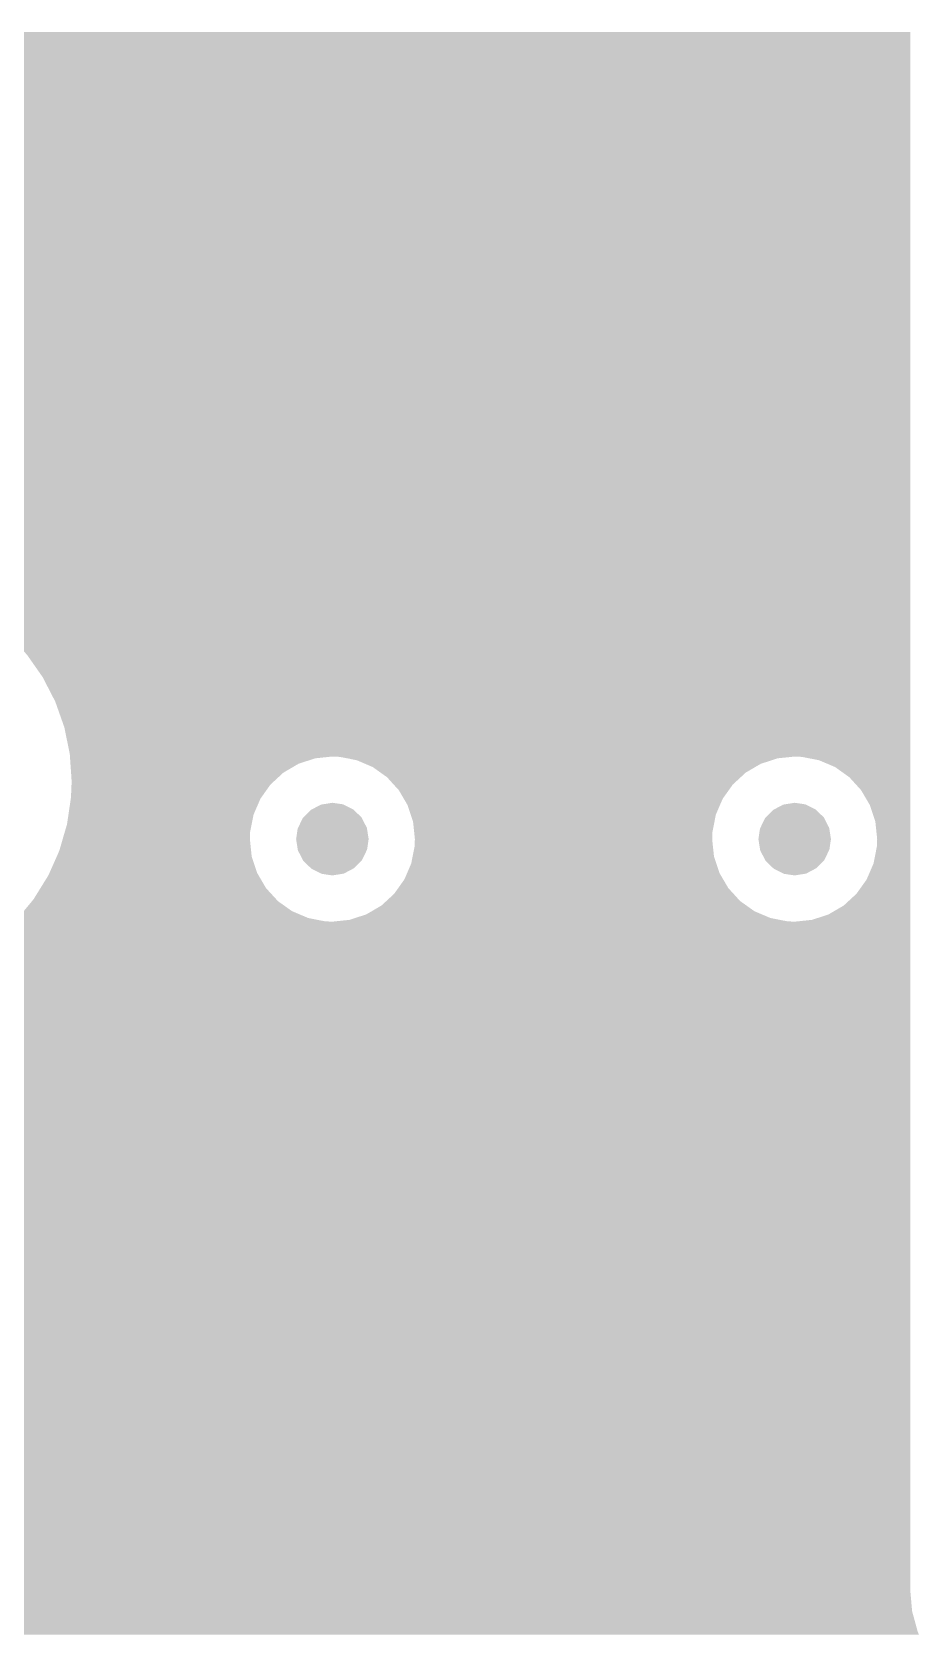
# Model space of a CAD drawing. Extents: x 295 to 953, y 10 to 290.
# Drawn here: x 701.64 to 711.38, y 249.88 to 267.46 of the extents above; entities that cross this region are included whole.
import ezdxf

# ---------------------------------------------------------------- set-up
doc = ezdxf.new("R2010")
doc.units = 0
doc.header["$LTSCALE"] = 5
doc.header["$MEASUREMENT"] = 0
doc.layers.add('FROMC1', color=7, linetype='CONTINUOUS')

msp = doc.modelspace()

# ---------------------------------------------------------------- linework, layer by layer
at = {"layer": 'FROMC1'}
for points in [[(685.38, 267.459), (685.38, 267.46), (711.288, 267.459), (711.287, 267.46)], [(685.38, 267.033), (685.38, 267.459), (711.288, 267.033), (711.288, 267.459)], [(697.496, 267.026), (697.318, 267.033), (711.288, 267.026), (711.288, 267.033)], [(697.792, 266.981), (697.496, 267.026), (711.288, 266.981), (711.288, 267.026)], [(698.08, 266.897), (697.792, 266.981), (711.288, 266.897), (711.288, 266.981)], [(698.354, 266.775), (698.08, 266.897), (711.288, 266.775), (711.288, 266.897)], [(698.609, 266.618), (698.354, 266.775), (711.288, 266.618), (711.288, 266.775)], [(698.84, 266.427), (698.609, 266.618), (711.288, 266.427), (711.288, 266.618)], [(699.043, 266.206), (698.84, 266.427), (711.288, 266.206), (711.288, 266.427)], [(699.215, 265.96), (699.043, 266.206), (711.288, 265.96), (711.288, 266.206)], [(699.352, 265.694), (699.215, 265.96), (711.288, 265.694), (711.288, 265.96)], [(699.452, 265.411), (699.352, 265.694), (711.288, 265.411), (711.288, 265.694)], [(699.512, 265.117), (699.452, 265.411), (711.288, 265.117), (711.288, 265.411)], [(699.532, 264.818), (699.512, 265.117), (711.288, 264.818), (711.288, 265.117)], [(699.525, 264.64), (699.532, 264.818), (711.288, 264.64), (711.288, 264.818)], [(699.481, 264.343), (699.525, 264.64), (711.288, 264.343), (711.288, 264.64)], [(699.397, 264.056), (699.481, 264.343), (711.288, 264.056), (711.288, 264.343)], [(699.275, 263.782), (699.397, 264.056), (711.288, 263.782), (711.288, 264.056)], [(699.117, 263.527), (699.275, 263.782), (711.288, 263.527), (711.288, 263.782)], [(698.926, 263.295), (699.117, 263.527), (711.288, 263.295), (711.288, 263.527)], [(698.706, 263.092), (698.926, 263.295), (711.288, 263.092), (711.288, 263.295)], [(698.46, 262.92), (698.706, 263.092), (711.288, 262.92), (711.288, 263.092)], [(698.193, 262.784), (698.46, 262.92), (711.288, 262.784), (711.288, 262.92)], [(697.91, 262.684), (698.193, 262.784), (711.288, 262.684), (711.288, 262.784)], [(685.38, 261.445), (685.38, 262.603), (711.288, 261.445), (711.288, 262.603)], [(697.318, 262.603), (697.617, 262.623), (711.288, 262.603), (711.288, 262.623)], [(697.617, 262.623), (697.91, 262.684), (711.288, 262.623), (711.288, 262.684)], [(700.036, 261.438), (699.858, 261.445), (711.288, 261.438), (711.288, 261.445)], [(700.332, 261.393), (700.036, 261.438), (711.288, 261.393), (711.288, 261.438)], [(700.62, 261.309), (700.332, 261.393), (711.288, 261.309), (711.288, 261.393)], [(700.894, 261.187), (700.62, 261.309), (711.288, 261.187), (711.288, 261.309)], [(701.149, 261.03), (700.894, 261.187), (711.288, 261.03), (711.288, 261.187)], [(701.38, 260.839), (701.149, 261.03), (711.288, 260.839), (711.288, 261.03)], [(701.583, 260.618), (701.38, 260.839), (711.288, 260.618), (711.288, 260.839)], [(701.755, 260.372), (701.583, 260.618), (711.288, 260.372), (711.288, 260.618)], [(701.892, 260.106), (701.755, 260.372), (711.288, 260.106), (711.288, 260.372)], [(701.992, 259.823), (701.892, 260.106), (711.288, 259.823), (711.288, 260.106)], [(702.052, 259.529), (701.992, 259.823), (711.288, 259.529), (711.288, 259.823)], [(702.054, 259.502), (702.052, 259.529), (711.288, 259.502), (711.288, 259.529)], [(702.055, 259.482), (702.054, 259.502), (704.747, 259.482), (704.938, 259.502)], [(702.059, 259.422), (702.055, 259.482), (704.565, 259.422), (704.747, 259.482)], [(702.066, 259.325), (702.059, 259.422), (704.399, 259.325), (704.565, 259.422)], [(705.017, 259.498), (704.938, 259.502), (709.984, 259.498), (710.018, 259.502)], [(705.103, 259.482), (705.017, 259.498), (709.827, 259.482), (709.984, 259.498)], [(705.206, 259.461), (705.103, 259.482), (709.765, 259.461), (709.827, 259.482)], [(705.298, 259.422), (705.206, 259.461), (709.645, 259.422), (709.765, 259.461)], [(705.382, 259.386), (705.298, 259.422), (709.583, 259.386), (709.645, 259.422)], [(705.467, 259.325), (705.382, 259.386), (709.479, 259.325), (709.583, 259.386)], [(710.097, 259.498), (710.018, 259.502), (711.288, 259.498), (711.288, 259.502)], [(710.286, 259.461), (710.097, 259.498), (711.288, 259.461), (711.288, 259.498)], [(710.462, 259.386), (710.286, 259.461), (711.288, 259.386), (711.288, 259.461)], [(710.618, 259.275), (710.462, 259.386), (711.288, 259.275), (711.288, 259.386)], [(702.065, 259.052), (702.071, 259.195), (704.156, 259.052), (704.258, 259.195)], [(702.072, 259.23), (702.066, 259.325), (704.296, 259.23), (704.399, 259.325)], [(702.071, 259.195), (702.072, 259.23), (704.258, 259.195), (704.296, 259.23)], [(705.538, 259.275), (705.467, 259.325), (709.425, 259.275), (709.479, 259.325)], [(705.61, 259.195), (705.538, 259.275), (709.338, 259.195), (709.425, 259.275)], [(705.667, 259.133), (705.61, 259.195), (709.294, 259.133), (709.338, 259.195)], [(710.747, 259.133), (710.618, 259.275), (711.288, 259.133), (711.288, 259.275)], [(702.037, 258.863), (702.063, 259.039), (704.071, 258.863), (704.147, 259.039)], [(702.063, 259.039), (702.065, 259.052), (704.147, 259.039), (704.156, 259.052)], [(705.722, 259.039), (705.667, 259.133), (709.227, 259.039), (709.294, 259.133)], [(705.764, 258.968), (705.722, 259.039), (709.196, 258.968), (709.227, 259.039)], [(710.844, 258.968), (710.747, 259.133), (711.288, 258.968), (711.288, 259.133)], [(702.021, 258.755), (702.037, 258.863), (704.05, 258.755), (704.071, 258.863)], [(704.62, 258.833), (704.7, 258.915), (705.258, 258.833), (705.173, 258.915)], [(704.7, 258.915), (704.712, 258.921), (705.173, 258.915), (705.167, 258.921)], [(704.712, 258.921), (704.812, 258.974), (705.167, 258.921), (705.059, 258.974)], [(704.812, 258.974), (704.832, 258.977), (705.059, 258.974), (705.053, 258.977)], [(704.832, 258.977), (704.938, 258.994), (705.053, 258.977), (704.938, 258.994)], [(705.799, 258.863), (705.764, 258.968), (709.151, 258.863), (709.196, 258.968)], [(705.824, 258.786), (705.799, 258.863), (709.136, 258.786), (709.151, 258.863)], [(709.7, 258.833), (709.78, 258.915), (710.338, 258.833), (710.253, 258.915)], [(709.78, 258.915), (709.792, 258.921), (710.253, 258.915), (710.247, 258.921)], [(709.792, 258.921), (709.892, 258.974), (710.247, 258.921), (710.139, 258.974)], [(709.892, 258.974), (709.912, 258.977), (710.139, 258.974), (710.133, 258.977)], [(709.912, 258.977), (710.018, 258.994), (710.133, 258.977), (710.018, 258.994)], [(710.904, 258.786), (710.844, 258.968), (711.288, 258.786), (711.288, 258.968)], [(701.974, 258.595), (701.997, 258.675), (704.031, 258.595), (704.034, 258.675)], [(701.997, 258.675), (702.021, 258.755), (704.034, 258.675), (704.05, 258.755)], [(704.539, 258.595), (704.556, 258.71), (705.336, 258.595), (705.318, 258.71)], [(704.556, 258.71), (704.561, 258.72), (705.318, 258.71), (705.316, 258.72)], [(704.561, 258.72), (704.611, 258.824), (705.316, 258.72), (705.262, 258.824)], [(704.611, 258.824), (704.62, 258.833), (705.262, 258.824), (705.258, 258.833)], [(705.836, 258.675), (705.824, 258.786), (709.114, 258.675), (709.136, 258.786)], [(705.844, 258.595), (705.836, 258.675), (709.111, 258.595), (709.114, 258.675)], [(709.619, 258.595), (709.636, 258.71), (710.416, 258.595), (710.398, 258.71)], [(709.636, 258.71), (709.641, 258.72), (710.398, 258.71), (710.396, 258.72)], [(709.641, 258.72), (709.691, 258.824), (710.396, 258.72), (710.342, 258.824)], [(709.691, 258.824), (709.7, 258.833), (710.342, 258.824), (710.338, 258.833)], [(710.924, 258.595), (710.904, 258.786), (711.288, 258.595), (711.288, 258.786)], [(701.937, 258.468), (701.974, 258.595), (704.044, 258.468), (704.031, 258.595)], [(704.557, 258.48), (704.539, 258.595), (705.319, 258.48), (705.336, 258.595)], [(705.819, 258.404), (705.841, 258.515), (709.131, 258.404), (709.119, 258.515)], [(705.841, 258.515), (705.844, 258.595), (709.119, 258.515), (709.111, 258.595)], [(709.637, 258.48), (709.619, 258.595), (710.399, 258.48), (710.416, 258.595)], [(710.884, 258.327), (710.921, 258.515), (711.288, 258.327), (711.288, 258.515)], [(710.921, 258.515), (710.924, 258.595), (711.288, 258.515), (711.288, 258.595)], [(701.828, 258.222), (701.909, 258.404), (704.111, 258.222), (704.051, 258.404)], [(701.909, 258.404), (701.937, 258.468), (704.051, 258.404), (704.044, 258.468)], [(704.559, 258.47), (704.557, 258.48), (705.314, 258.47), (705.319, 258.48)], [(704.613, 258.366), (704.559, 258.47), (705.264, 258.366), (705.314, 258.47)], [(704.617, 258.357), (704.613, 258.366), (705.255, 258.357), (705.264, 258.366)], [(704.702, 258.275), (704.617, 258.357), (705.175, 258.275), (705.255, 258.357)], [(705.759, 258.222), (705.804, 258.327), (709.191, 258.222), (709.156, 258.327)], [(705.804, 258.327), (705.819, 258.404), (709.156, 258.327), (709.131, 258.404)], [(709.639, 258.47), (709.637, 258.48), (710.394, 258.47), (710.399, 258.48)], [(709.693, 258.366), (709.639, 258.47), (710.344, 258.366), (710.394, 258.47)], [(709.697, 258.357), (709.693, 258.366), (710.335, 258.357), (710.344, 258.366)], [(709.782, 258.275), (709.697, 258.357), (710.255, 258.275), (710.335, 258.357)], [(710.808, 258.151), (710.884, 258.327), (711.288, 258.151), (711.288, 258.327)], [(701.73, 258.057), (701.815, 258.194), (704.208, 258.057), (704.128, 258.194)], [(701.815, 258.194), (701.828, 258.222), (704.128, 258.194), (704.111, 258.222)], [(704.708, 258.269), (704.702, 258.275), (705.163, 258.269), (705.175, 258.275)], [(704.816, 258.216), (704.708, 258.269), (705.063, 258.216), (705.163, 258.269)], [(704.823, 258.213), (704.816, 258.216), (705.043, 258.213), (705.063, 258.216)], [(704.938, 258.196), (704.823, 258.213), (704.938, 258.196), (705.043, 258.213)], [(705.661, 258.057), (705.728, 258.151), (709.288, 258.057), (709.233, 258.151)], [(705.728, 258.151), (705.759, 258.222), (709.233, 258.151), (709.191, 258.222)], [(709.788, 258.269), (709.782, 258.275), (710.243, 258.269), (710.255, 258.275)], [(709.896, 258.216), (709.788, 258.269), (710.143, 258.216), (710.243, 258.269)], [(709.903, 258.213), (709.896, 258.216), (710.123, 258.213), (710.143, 258.216)], [(710.018, 258.196), (709.903, 258.213), (710.018, 258.196), (710.123, 258.213)], [(710.697, 257.995), (710.808, 258.151), (711.288, 257.995), (711.288, 258.151)], [(701.657, 257.939), (701.73, 258.057), (704.316, 257.939), (704.208, 258.057)], [(705.531, 257.915), (705.617, 257.995), (709.417, 257.915), (709.345, 257.995)], [(705.617, 257.995), (705.661, 258.057), (709.345, 257.995), (709.288, 258.057)], [(710.556, 257.865), (710.697, 257.995), (711.288, 257.865), (711.288, 257.995)], [(701.484, 257.729), (701.546, 257.804), (704.67, 257.729), (704.493, 257.804)], [(701.546, 257.804), (701.638, 257.915), (704.493, 257.804), (704.337, 257.915)], [(701.638, 257.915), (701.657, 257.939), (704.337, 257.915), (704.316, 257.939)], [(705.31, 257.768), (705.372, 257.804), (709.657, 257.768), (709.573, 257.804)], [(705.372, 257.804), (705.476, 257.865), (709.573, 257.804), (709.488, 257.865)], [(705.476, 257.865), (705.531, 257.915), (709.488, 257.865), (709.417, 257.915)], [(710.39, 257.768), (710.556, 257.865), (711.288, 257.768), (711.288, 257.865)], [(701.246, 257.504), (701.445, 257.688), (711.288, 257.504), (711.288, 257.688)], [(701.445, 257.688), (701.449, 257.692), (704.938, 257.688), (704.858, 257.692)], [(701.449, 257.692), (701.466, 257.707), (704.858, 257.692), (704.778, 257.707)], [(701.466, 257.707), (701.484, 257.729), (704.778, 257.707), (704.67, 257.729)], [(704.938, 257.688), (704.971, 257.692), (710.018, 257.688), (709.938, 257.692)], [(704.971, 257.692), (705.128, 257.708), (709.938, 257.692), (709.853, 257.708)], [(705.128, 257.708), (705.19, 257.729), (709.853, 257.708), (709.75, 257.729)], [(705.19, 257.729), (705.31, 257.768), (709.75, 257.729), (709.657, 257.768)], [(710.018, 257.688), (710.208, 257.708), (711.288, 257.688), (711.288, 257.708)], [(710.208, 257.708), (710.39, 257.768), (711.288, 257.708), (711.288, 257.768)], [(701, 257.332), (701.246, 257.504), (711.288, 257.332), (711.288, 257.504)], [(700.733, 257.196), (701, 257.332), (711.288, 257.196), (711.288, 257.332)], [(700.157, 257.035), (700.45, 257.096), (711.288, 257.035), (711.288, 257.096)], [(700.45, 257.096), (700.733, 257.196), (711.288, 257.096), (711.288, 257.196)], [(685.38, 254.422), (685.38, 257.015), (711.288, 254.422), (711.288, 257.015)], [(699.858, 257.015), (700.157, 257.035), (711.288, 257.015), (711.288, 257.035)], [(690.412, 254.418), (690.333, 254.422), (711.288, 254.418), (711.288, 254.422)], [(690.601, 254.381), (690.412, 254.418), (711.288, 254.381), (711.288, 254.418)], [(690.777, 254.306), (690.601, 254.381), (711.288, 254.306), (711.288, 254.381)], [(690.933, 254.195), (690.777, 254.306), (711.288, 254.195), (711.288, 254.306)], [(691.062, 254.053), (690.933, 254.195), (711.288, 254.053), (711.288, 254.195)], [(691.159, 253.888), (691.062, 254.053), (711.288, 253.888), (711.288, 254.053)], [(691.219, 253.706), (691.159, 253.888), (711.288, 253.706), (711.288, 253.888)], [(691.239, 253.515), (691.219, 253.706), (711.288, 253.515), (711.288, 253.706)], [(691.199, 253.247), (691.236, 253.435), (711.288, 253.247), (711.288, 253.435)], [(691.236, 253.435), (691.239, 253.515), (711.288, 253.435), (711.288, 253.515)], [(691.123, 253.071), (691.199, 253.247), (711.288, 253.071), (711.288, 253.247)], [(691.012, 252.915), (691.123, 253.071), (711.288, 252.915), (711.288, 253.071)], [(690.871, 252.785), (691.012, 252.915), (711.288, 252.785), (711.288, 252.915)], [(690.523, 252.628), (690.705, 252.688), (711.288, 252.628), (711.288, 252.688)], [(690.705, 252.688), (690.871, 252.785), (711.288, 252.688), (711.288, 252.785)], [(685.38, 250.34), (685.38, 252.608), (711.288, 250.34), (711.288, 252.608)], [(690.333, 252.608), (690.523, 252.628), (711.288, 252.608), (711.288, 252.628)], [(685.38, 250.114), (685.38, 250.34), (711.308, 250.114), (711.288, 250.34)], [(685.38, 249.895), (685.38, 250.114), (711.368, 249.895), (711.308, 250.114)], [(685.38, 249.856), (685.38, 249.895), (711.383, 249.856), (711.368, 249.895)]]:
    msp.add_solid(points, dxfattribs=at)

doc.saveas('drawing.dxf')
